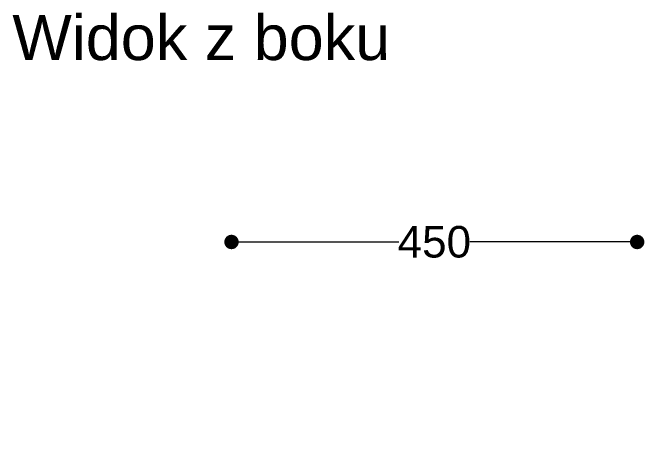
# Model space of a CAD drawing. Header units: millimetres. Extents: x 14997 to 18731, y 13743 to 19226.
# Drawn here: x 15748 to 16449, y 17125 to 17596 of the extents above; entities that cross this region are included whole.
import ezdxf

# ---------------------------------------------------------------- set-up
doc = ezdxf.new("R2010")
doc.units = ezdxf.units.MM
doc.header["$LTSCALE"] = 3
doc.styles.get("Standard").update_dxf_attribs({"font": 'arial.ttf'})
doc.dimstyles.new('MATEUSZ', dxfattribs={"dimtxt": 20, "dimasz": 16, "dimexe": 0.18, "dimexo": 0.0625, "dimgap": 0.09, "dimtad": 0, "dimdec": 0, "dimdsep": 46, "dimtxsty": 'Standard', "dimblk": 'DOT', "dimcen": 0.09, "dimse1": 1, "dimse2": 1, "dimadec": 0, "dimazin": 0, "dimtfac": 1, "dimtdec": 0, "dimtofl": 0, "dimtmove": 0, "dimatfit": 3, "dimfxl": 0, "dimtolj": 1, "dimtzin": 0, "dimlwd": 9, "dimlwe": 9, "dimarcsym": 0})

# ---------------------------------------------------------------- blocks, each defined once
blk = doc.blocks.new('_Dot')
at = {"color": 0, "linetype": 'ByBlock', "lineweight": -2}
blk.add_line((-0.5, 0), (-1, 0), dxfattribs=at)
at = {"color": 0, "linetype": 'ByBlock', "const_width": 0.5}
blk.add_lwpolyline([(-0.25, 0, 1), (0.25, 0, 1)], format="xyb", close=True, dxfattribs=at)
blk = doc.blocks.new('*D9')
at = {"color": 0, "lineweight": 9}
for p, q in [((16007.13, 17341.87), (16176.78, 17341.87)), ((16425.23, 17341.87), (16255.58, 17341.87))]:
    blk.add_line(p, q, dxfattribs=at)
at = {"layer": 'Defpoints', "color": 0}
for p in [(16441.23, 17341.87), (15991.13, 17103.99), (16441.23, 17103.99)]:
    blk.add_point(p, dxfattribs=at)
at = {"color": 0, "lineweight": 9, "xscale": 16, "yscale": 16, "zscale": 16, "rotation": 180}
blk.add_blockref('_Dot', (15991.13, 17341.87), dxfattribs=at)
at = {"color": 0, "lineweight": 9, "xscale": 16, "yscale": 16, "zscale": 16}
blk.add_blockref('_Dot', (16441.23, 17341.87), dxfattribs=at)
at = {"color": 0, "insert": (16216.18, 17341.87), "char_height": 35, "attachment_point": 5}
blk.add_mtext('\\A1;450', dxfattribs=at)

msp = doc.modelspace()

# ---------------------------------------------------------------- texts
at = {"insert": (15748.01, 17593.79), "char_height": 50, "attachment_point": 1}
msp.add_mtext_dynamic_manual_height_columns('Widok z boku', width=1056.2255, gutter_width=1, heights=[0], dxfattribs=at)

# ---------------------------------------------------------------- dimensions: what is measured, and where the dimension line sits
dim = msp.add_linear_dim(base=(16441.23, 17341.87), p1=(15991.13, 17103.99), p2=(16441.23, 17103.99), dimstyle='MATEUSZ', override={"dimtxt": 35})
dim.commit()
dim.dimension.update_dxf_attribs({"geometry": '*D9', "text_midpoint": (16216.18, 17341.87)})

doc.saveas('drawing.dxf')
